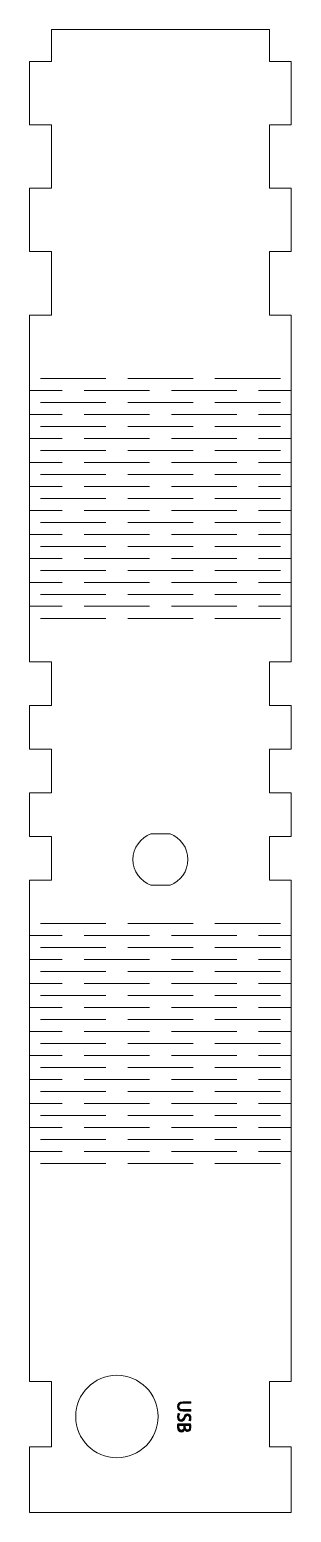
# Model space of a CAD drawing. Header units: inches. Extents: x 20.6 to 23.6, y -17.4 to -0.4.
import ezdxf

# ---------------------------------------------------------------- set-up
doc = ezdxf.new("R2010")
doc.units = ezdxf.units.IN
doc.header["$MEASUREMENT"] = 0
doc.layers.add('right', color=7, linetype='Continuous')

# ---------------------------------------------------------------- blocks, each defined once
blk = doc.blocks.new('block 3')
at = {"layer": 'right', "lineweight": 0}
for points in [[(23.304, -0.42), (20.804, -0.42), (20.804, -0.784), (20.554, -0.784), (20.554, -1.511), (20.804, -1.511), (20.804, -2.238), (20.554, -2.238), (20.554, -2.965), (20.804, -2.965), (20.804, -3.693), (20.554, -3.693), (20.554, -4.42), (20.554, -7.169), (20.554, -7.669), (20.804, -7.669), (20.804, -8.169), (20.554, -8.169), (20.554, -8.669), (20.804, -8.669), (20.804, -9.169), (20.554, -9.169), (20.554, -9.669), (20.804, -9.669), (20.804, -10.169), (20.554, -10.169), (20.554, -10.669), (20.554, -13.418), (20.554, -15.918), (20.804, -15.918), (20.804, -16.668), (20.554, -16.668), (20.554, -17.418), (23.554, -17.418), (23.554, -16.668), (23.304, -16.668), (23.304, -15.918), (23.554, -15.918), (23.554, -13.418), (23.554, -10.669), (23.554, -10.169), (23.304, -10.169), (23.304, -9.669), (23.554, -9.669), (23.554, -9.169), (23.304, -9.169), (23.304, -8.669), (23.554, -8.669), (23.554, -8.169), (23.304, -8.169), (23.304, -7.669), (23.554, -7.669), (23.554, -7.169), (23.554, -4.42), (23.554, -3.693), (23.304, -3.693), (23.304, -2.965), (23.554, -2.965), (23.554, -2.238), (23.304, -2.238), (23.304, -1.511), (23.554, -1.511), (23.554, -0.784), (23.304, -0.784), (23.304, -0.42)], [(20.929, -4.557), (20.554, -4.557)], [(20.679, -4.42), (21.429, -4.42)], [(21.929, -4.557), (21.179, -4.557)], [(21.679, -4.42), (22.429, -4.42)], [(22.929, -4.557), (22.179, -4.557)], [(22.679, -4.42), (23.429, -4.42)], [(23.554, -4.557), (23.179, -4.557)], [(20.679, -4.695), (21.429, -4.695)], [(21.679, -4.695), (22.429, -4.695)], [(22.679, -4.695), (23.429, -4.695)], [(20.929, -4.832), (20.554, -4.832)], [(21.929, -4.832), (21.179, -4.832)], [(22.929, -4.832), (22.179, -4.832)], [(23.554, -4.832), (23.179, -4.832)], [(20.679, -4.97), (21.429, -4.97)], [(21.679, -4.97), (22.429, -4.97)], [(22.679, -4.97), (23.429, -4.97)], [(20.929, -5.107), (20.554, -5.107)], [(20.679, -5.245), (21.429, -5.245)], [(21.929, -5.107), (21.179, -5.107)], [(21.679, -5.245), (22.429, -5.245)], [(22.929, -5.107), (22.179, -5.107)], [(22.679, -5.245), (23.429, -5.245)], [(23.554, -5.107), (23.179, -5.107)], [(20.929, -5.382), (20.554, -5.382)], [(21.929, -5.382), (21.179, -5.382)], [(22.929, -5.382), (22.179, -5.382)], [(23.554, -5.382), (23.179, -5.382)], [(20.679, -5.52), (21.429, -5.52)], [(21.679, -5.52), (22.429, -5.52)], [(22.679, -5.52), (23.429, -5.52)], [(20.929, -5.657), (20.554, -5.657)], [(21.929, -5.657), (21.179, -5.657)], [(22.929, -5.657), (22.179, -5.657)], [(23.554, -5.657), (23.179, -5.657)], [(20.929, -5.932), (20.554, -5.932)], [(20.679, -5.794), (21.429, -5.794)], [(21.929, -5.932), (21.179, -5.932)], [(21.679, -5.794), (22.429, -5.794)], [(22.929, -5.932), (22.179, -5.932)], [(22.679, -5.794), (23.429, -5.794)], [(23.554, -5.932), (23.179, -5.932)], [(20.679, -6.069), (21.429, -6.069)], [(21.679, -6.069), (22.429, -6.069)], [(22.679, -6.069), (23.429, -6.069)], [(20.929, -6.207), (20.554, -6.207)], [(21.929, -6.207), (21.179, -6.207)], [(22.929, -6.207), (22.179, -6.207)], [(23.554, -6.207), (23.179, -6.207)], [(20.679, -6.344), (21.429, -6.344)], [(21.679, -6.344), (22.429, -6.344)], [(22.679, -6.344), (23.429, -6.344)], [(20.929, -6.482), (20.554, -6.482)], [(20.679, -6.619), (21.429, -6.619)], [(21.929, -6.482), (21.179, -6.482)], [(21.679, -6.619), (22.429, -6.619)], [(22.929, -6.482), (22.179, -6.482)], [(22.679, -6.619), (23.429, -6.619)], [(23.554, -6.482), (23.179, -6.482)], [(20.929, -6.757), (20.554, -6.757)], [(21.929, -6.757), (21.179, -6.757)], [(22.929, -6.757), (22.179, -6.757)], [(23.554, -6.757), (23.179, -6.757)], [(20.679, -6.894), (21.429, -6.894)], [(21.679, -6.894), (22.429, -6.894)], [(22.679, -6.894), (23.429, -6.894)], [(20.929, -7.031), (20.554, -7.031)], [(21.929, -7.031), (21.179, -7.031)], [(22.929, -7.031), (22.179, -7.031)], [(23.554, -7.031), (23.179, -7.031)], [(20.679, -7.169), (21.429, -7.169)], [(21.679, -7.169), (22.429, -7.169)], [(22.679, -7.169), (23.429, -7.169)], [(20.679, -10.669), (21.429, -10.669)], [(21.679, -10.669), (22.429, -10.669)], [(22.679, -10.669), (23.429, -10.669)], [(20.554, -10.806), (20.929, -10.806)], [(21.179, -10.806), (21.929, -10.806)], [(22.179, -10.806), (22.929, -10.806)], [(23.179, -10.806), (23.554, -10.806)], [(21.429, -10.944), (20.679, -10.944)], [(22.429, -10.944), (21.679, -10.944)], [(23.429, -10.944), (22.679, -10.944)], [(20.554, -11.081), (20.929, -11.081)], [(21.179, -11.081), (21.929, -11.081)], [(22.179, -11.081), (22.929, -11.081)], [(23.179, -11.081), (23.554, -11.081)], [(20.929, -11.356), (20.554, -11.356)], [(20.679, -11.219), (21.429, -11.219)], [(21.929, -11.356), (21.179, -11.356)], [(21.679, -11.219), (22.429, -11.219)], [(22.929, -11.356), (22.179, -11.356)], [(22.679, -11.219), (23.429, -11.219)], [(23.554, -11.356), (23.179, -11.356)], [(20.679, -11.494), (21.429, -11.494)], [(21.679, -11.494), (22.429, -11.494)], [(22.679, -11.494), (23.429, -11.494)], [(20.554, -11.631), (20.929, -11.631)], [(21.179, -11.631), (21.929, -11.631)], [(22.179, -11.631), (22.929, -11.631)], [(23.179, -11.631), (23.554, -11.631)], [(21.429, -11.768), (20.679, -11.768)], [(22.429, -11.768), (21.679, -11.768)], [(23.429, -11.768), (22.679, -11.768)], [(20.554, -11.906), (20.929, -11.906)], [(21.429, -12.043), (20.679, -12.043)], [(21.179, -11.906), (21.929, -11.906)], [(22.429, -12.043), (21.679, -12.043)], [(22.179, -11.906), (22.929, -11.906)], [(23.429, -12.043), (22.679, -12.043)], [(23.179, -11.906), (23.554, -11.906)], [(20.929, -12.181), (20.554, -12.181)], [(21.929, -12.181), (21.179, -12.181)], [(22.929, -12.181), (22.179, -12.181)], [(23.554, -12.181), (23.179, -12.181)], [(20.679, -12.318), (21.429, -12.318)], [(21.679, -12.318), (22.429, -12.318)], [(22.679, -12.318), (23.429, -12.318)], [(20.929, -12.456), (20.554, -12.456)], [(21.929, -12.456), (21.179, -12.456)], [(22.929, -12.456), (22.179, -12.456)], [(23.554, -12.456), (23.179, -12.456)], [(20.554, -12.731), (20.929, -12.731)], [(21.429, -12.593), (20.679, -12.593)], [(21.179, -12.731), (21.929, -12.731)], [(22.429, -12.593), (21.679, -12.593)], [(22.179, -12.731), (22.929, -12.731)], [(23.429, -12.593), (22.679, -12.593)], [(23.179, -12.731), (23.554, -12.731)], [(21.429, -12.868), (20.679, -12.868)], [(22.429, -12.868), (21.679, -12.868)], [(23.429, -12.868), (22.679, -12.868)], [(20.929, -13.005), (20.554, -13.005)], [(21.929, -13.005), (21.179, -13.005)], [(22.929, -13.005), (22.179, -13.005)], [(23.554, -13.005), (23.179, -13.005)], [(20.679, -13.143), (21.429, -13.143)], [(21.679, -13.143), (22.429, -13.143)], [(22.679, -13.143), (23.429, -13.143)], [(20.929, -13.28), (20.554, -13.28)], [(21.429, -13.418), (20.679, -13.418)], [(21.929, -13.28), (21.179, -13.28)], [(22.429, -13.418), (21.679, -13.418)], [(22.929, -13.28), (22.179, -13.28)], [(23.429, -13.418), (22.679, -13.418)], [(23.554, -13.28), (23.179, -13.28)]]:
    blk.add_lwpolyline(points, dxfattribs=at)
blk = doc.blocks.new('block 2')
at = {"layer": 'right', "lineweight": 0}
for points, knots in [([(22.164, -10.229), (22.284, -10.185), (22.369, -10.069), (22.369, -9.934), (22.369, -9.799), (22.284, -9.683), (22.164, -9.639), (22.164, -9.639), (21.945, -9.639), (21.945, -9.639), (21.825, -9.683), (21.739, -9.799), (21.739, -9.934), (21.739, -10.069), (21.825, -10.185), (21.945, -10.229), (21.945, -10.229), (22.164, -10.229), (22.164, -10.229)], [0, 0, 0, 0, 1, 1, 1, 2, 2, 2, 3, 3, 3, 4, 4, 4, 5, 5, 5, 6, 6, 6, 6]), ([(21.554, -16.792), (21.293, -16.792), (21.082, -16.58), (21.082, -16.319), (21.082, -16.058), (21.293, -15.847), (21.554, -15.847), (21.815, -15.847), (22.027, -16.058), (22.027, -16.319), (22.027, -16.58), (21.815, -16.792), (21.554, -16.792)], [0, 0, 0, 0, 1, 1, 1, 2, 2, 2, 3, 3, 3, 4, 4, 4, 4])]:
    blk.add_open_spline(points, degree=3, knots=knots, dxfattribs=at)
at = {"layer": 'right'}
blk.add_blockref('block 3', (0, 0), dxfattribs=at)
blk = doc.blocks.new('block 5')
at = {"layer": 'right', "true_color": 0xffffff}
h = blk.add_hatch(color=7, dxfattribs=at)
h.dxf.hatch_style = 2
edge = h.paths.add_edge_path()
edge.add_spline(control_points=[(22.401, -16.168), (22.401, -16.168), (22.313, -16.168), (22.313, -16.168), (22.279, -16.168), (22.265, -16.183), (22.265, -16.203), (22.265, -16.226), (22.279, -16.24), (22.313, -16.24), (22.313, -16.24), (22.401, -16.24), (22.401, -16.24), (22.401, -16.24), (22.401, -16.259), (22.401, -16.259), (22.401, -16.259), (22.314, -16.259), (22.314, -16.259), (22.268, -16.259), (22.249, -16.235), (22.249, -16.203), (22.249, -16.172), (22.267, -16.149), (22.313, -16.149), (22.313, -16.149), (22.401, -16.149), (22.401, -16.149), (22.401, -16.149), (22.401, -16.168), (22.401, -16.168)], knot_values=[0, 0, 0, 0, 1, 1, 1, 2, 2, 2, 3, 3, 3, 4, 4, 4, 5, 5, 5, 6, 6, 6, 7, 7, 7, 8, 8, 8, 9, 9, 9, 10, 10, 10, 10], degree=3, periodic=1)
h = blk.add_hatch(color=7, dxfattribs=at)
h.dxf.hatch_style = 2
edge = h.paths.add_edge_path()
edge.add_spline(control_points=[(22.275, -16.29), (22.27, -16.299), (22.265, -16.312), (22.265, -16.325), (22.265, -16.345), (22.276, -16.356), (22.291, -16.356), (22.305, -16.356), (22.313, -16.348), (22.321, -16.328), (22.329, -16.304), (22.342, -16.288), (22.363, -16.288), (22.386, -16.288), (22.404, -16.308), (22.404, -16.337), (22.404, -16.352), (22.4, -16.363), (22.396, -16.37), (22.396, -16.37), (22.381, -16.365), (22.381, -16.365), (22.383, -16.36), (22.388, -16.35), (22.388, -16.336), (22.388, -16.316), (22.376, -16.308), (22.365, -16.308), (22.351, -16.308), (22.344, -16.317), (22.336, -16.338), (22.327, -16.363), (22.314, -16.376), (22.292, -16.376), (22.269, -16.376), (22.249, -16.359), (22.249, -16.324), (22.249, -16.309), (22.253, -16.293), (22.259, -16.285), (22.259, -16.285), (22.275, -16.29), (22.275, -16.29)], knot_values=[0, 0, 0, 0, 1, 1, 1, 2, 2, 2, 3, 3, 3, 4, 4, 4, 5, 5, 5, 6, 6, 6, 7, 7, 7, 8, 8, 8, 9, 9, 9, 10, 10, 10, 11, 11, 11, 12, 12, 12, 13, 13, 13, 14, 14, 14, 14], degree=3, periodic=1)
h = blk.add_hatch(color=7, dxfattribs=at)
h.dxf.hatch_style = 2
edge = h.paths.add_edge_path()
edge.add_spline(control_points=[(22.399, -16.402), (22.401, -16.411), (22.402, -16.424), (22.402, -16.438), (22.402, -16.457), (22.399, -16.47), (22.392, -16.479), (22.386, -16.487), (22.377, -16.491), (22.365, -16.491), (22.351, -16.491), (22.338, -16.482), (22.332, -16.466), (22.332, -16.466), (22.332, -16.466), (22.332, -16.466), (22.328, -16.48), (22.316, -16.497), (22.294, -16.497), (22.281, -16.497), (22.271, -16.492), (22.264, -16.484), (22.255, -16.474), (22.25, -16.457), (22.25, -16.432), (22.25, -16.419), (22.251, -16.409), (22.252, -16.402), (22.252, -16.402), (22.399, -16.402), (22.399, -16.402)], knot_values=[0, 0, 0, 0, 1, 1, 1, 2, 2, 2, 3, 3, 3, 4, 4, 4, 5, 5, 5, 6, 6, 6, 7, 7, 7, 8, 8, 8, 9, 9, 9, 10, 10, 10, 10], degree=3, periodic=1)
edge = h.paths.add_edge_path()
edge.add_spline(control_points=[(22.338, -16.422), (22.338, -16.422), (22.338, -16.439), (22.338, -16.439), (22.338, -16.46), (22.349, -16.472), (22.363, -16.472), (22.381, -16.472), (22.388, -16.458), (22.388, -16.439), (22.388, -16.43), (22.387, -16.425), (22.386, -16.422), (22.386, -16.422), (22.338, -16.422), (22.338, -16.422)], knot_values=[0, 0, 0, 0, 1, 1, 1, 2, 2, 2, 3, 3, 3, 4, 4, 4, 5, 5, 5, 5], degree=3, periodic=1)
edge = h.paths.add_edge_path()
edge.add_spline(control_points=[(22.266, -16.422), (22.265, -16.426), (22.265, -16.431), (22.265, -16.438), (22.265, -16.458), (22.273, -16.476), (22.294, -16.476), (22.315, -16.476), (22.323, -16.459), (22.323, -16.438), (22.323, -16.438), (22.323, -16.422), (22.323, -16.422), (22.323, -16.422), (22.266, -16.422), (22.266, -16.422)], knot_values=[0, 0, 0, 0, 1, 1, 1, 2, 2, 2, 3, 3, 3, 4, 4, 4, 5, 5, 5, 5], degree=3, periodic=1)
at = {"layer": 'right', "lineweight": 0}
for points, knots in [([(22.401, -16.168), (22.401, -16.168), (22.313, -16.168), (22.313, -16.168), (22.279, -16.168), (22.265, -16.183), (22.265, -16.203), (22.265, -16.226), (22.279, -16.24), (22.313, -16.24), (22.313, -16.24), (22.401, -16.24), (22.401, -16.24), (22.401, -16.24), (22.401, -16.259), (22.401, -16.259), (22.401, -16.259), (22.314, -16.259), (22.314, -16.259), (22.268, -16.259), (22.249, -16.235), (22.249, -16.203), (22.249, -16.172), (22.267, -16.149), (22.313, -16.149), (22.313, -16.149), (22.401, -16.149), (22.401, -16.149), (22.401, -16.149), (22.401, -16.168), (22.401, -16.168)], [0, 0, 0, 0, 1, 1, 1, 2, 2, 2, 3, 3, 3, 4, 4, 4, 5, 5, 5, 6, 6, 6, 7, 7, 7, 8, 8, 8, 9, 9, 9, 10, 10, 10, 10]), ([(22.275, -16.29), (22.27, -16.299), (22.265, -16.312), (22.265, -16.325), (22.265, -16.345), (22.276, -16.356), (22.291, -16.356), (22.305, -16.356), (22.313, -16.348), (22.321, -16.328), (22.329, -16.304), (22.342, -16.288), (22.363, -16.288), (22.386, -16.288), (22.404, -16.308), (22.404, -16.337), (22.404, -16.352), (22.4, -16.363), (22.396, -16.37), (22.396, -16.37), (22.381, -16.365), (22.381, -16.365), (22.383, -16.36), (22.388, -16.35), (22.388, -16.336), (22.388, -16.316), (22.376, -16.308), (22.365, -16.308), (22.351, -16.308), (22.344, -16.317), (22.336, -16.338), (22.327, -16.363), (22.314, -16.376), (22.292, -16.376), (22.269, -16.376), (22.249, -16.359), (22.249, -16.324), (22.249, -16.309), (22.253, -16.293), (22.259, -16.285), (22.259, -16.285), (22.275, -16.29), (22.275, -16.29)], [0, 0, 0, 0, 1, 1, 1, 2, 2, 2, 3, 3, 3, 4, 4, 4, 5, 5, 5, 6, 6, 6, 7, 7, 7, 8, 8, 8, 9, 9, 9, 10, 10, 10, 11, 11, 11, 12, 12, 12, 13, 13, 13, 14, 14, 14, 14]), ([(22.399, -16.402), (22.401, -16.411), (22.402, -16.424), (22.402, -16.438), (22.402, -16.457), (22.399, -16.47), (22.392, -16.479), (22.386, -16.487), (22.377, -16.491), (22.365, -16.491), (22.351, -16.491), (22.338, -16.482), (22.332, -16.466), (22.332, -16.466), (22.332, -16.466), (22.332, -16.466), (22.328, -16.48), (22.316, -16.497), (22.294, -16.497), (22.281, -16.497), (22.271, -16.492), (22.264, -16.484), (22.255, -16.474), (22.25, -16.457), (22.25, -16.432), (22.25, -16.419), (22.251, -16.409), (22.252, -16.402), (22.252, -16.402), (22.399, -16.402), (22.399, -16.402)], [0, 0, 0, 0, 1, 1, 1, 2, 2, 2, 3, 3, 3, 4, 4, 4, 5, 5, 5, 6, 6, 6, 7, 7, 7, 8, 8, 8, 9, 9, 9, 10, 10, 10, 10]), ([(22.266, -16.422), (22.265, -16.426), (22.265, -16.431), (22.265, -16.438), (22.265, -16.458), (22.273, -16.476), (22.294, -16.476), (22.315, -16.476), (22.323, -16.459), (22.323, -16.438), (22.323, -16.438), (22.323, -16.422), (22.323, -16.422), (22.323, -16.422), (22.266, -16.422), (22.266, -16.422)], [0, 0, 0, 0, 1, 1, 1, 2, 2, 2, 3, 3, 3, 4, 4, 4, 5, 5, 5, 5]), ([(22.338, -16.422), (22.338, -16.422), (22.338, -16.439), (22.338, -16.439), (22.338, -16.46), (22.349, -16.472), (22.363, -16.472), (22.381, -16.472), (22.388, -16.458), (22.388, -16.439), (22.388, -16.43), (22.387, -16.425), (22.386, -16.422), (22.386, -16.422), (22.338, -16.422), (22.338, -16.422)], [0, 0, 0, 0, 1, 1, 1, 2, 2, 2, 3, 3, 3, 4, 4, 4, 5, 5, 5, 5])]:
    blk.add_open_spline(points, degree=3, knots=knots, dxfattribs=at)
blk = doc.blocks.new('block 4')
at = {"layer": 'right'}
blk.add_blockref('block 5', (0, 0), dxfattribs=at)

msp = doc.modelspace()

# ---------------------------------------------------------------- block references
at = {"layer": 'right'}
for name in ['block 2', 'block 4']:
    msp.add_blockref(name, (0, 0), dxfattribs=at)

doc.saveas('drawing.dxf')
